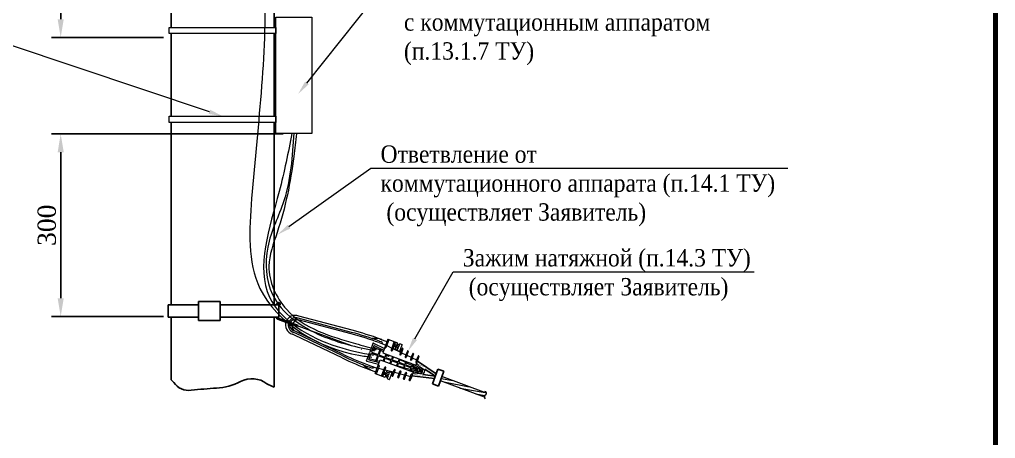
# Model space of a CAD drawing. Header units: millimetres. Extents: x 2174 to 8242, y 1757 to 2055.
# Drawn here: x 6542.1 to 6675.7, y 1891.5 to 1948.9 of the extents above; entities that cross this region are included whole.
import ezdxf
from ezdxf import colors
from ezdxf.entities.mleader import LeaderData, LeaderLine
from ezdxf.math import Vec2, Vec3

# ---------------------------------------------------------------- set-up
doc = ezdxf.new("R2010")
doc.units = ezdxf.units.MM
doc.set_wipeout_variables(frame=1)
doc.linetypes.add('CENTER2', pattern=[28.575, 19.05, -3.175, 3.175, -3.175])
doc.layers.add('обводка', color=5, linetype='Continuous', lineweight=50)
doc.layers.add('Оси', color=3, linetype='CENTER2', lineweight=25)
doc.layers.add('Чертеж', color=7, linetype='Continuous')
doc.styles.get("Standard").update_dxf_attribs({"font": 'Arial.ttf'})
doc.styles.add('стиль1', font='Times New Roman.ttf', dxfattribs={"width": 0.9, "height": 2})
doc.dimstyles.new('ISO-25', dxfattribs={"dimtxt": 2.5, "dimasz": 2.5, "dimexe": 1.25, "dimexo": 0.625, "dimtad": 1, "dimtxsty": 'Standard', "dimcen": 2.5, "dimadec": 0, "dimazin": 0, "dimtfac": 1, "dimtmove": 0, "dimatfit": 3, "dimfxl": 1, "dimarcsym": 0})

# ---------------------------------------------------------------- blocks, each defined once
blk = doc.blocks.new('*D27')
at = {"color": 0, "lineweight": -2, "transparency": 16777216}
for p, q in [((6578.19, 1971.43), (6546.49, 1971.43)), ((6547.74, 1968.93), (6547.74, 1948.92)), ((6561.82, 1946.42), (6546.49, 1946.42))]:
    blk.add_line(p, q, dxfattribs=at)
at = {"color": 0, "transparency": 16777216}
for points in [[(6547.33, 1968.93), (6548.16, 1968.93), (6547.74, 1971.43)], [(6547.33, 1948.92), (6548.16, 1948.92), (6547.74, 1946.42)]]:
    blk.add_solid(points, dxfattribs=at)
at = {"layer": 'Defpoints', "color": 0, "transparency": 16777216}
for p in [(6578.82, 1971.43), (6547.74, 1946.42), (6562.44, 1946.42)]:
    blk.add_point(p, dxfattribs=at)
at = {"color": 0, "transparency": 16777216, "insert": (6545.85, 1958.93), "char_height": 2.5, "attachment_point": 5, "rotation": 90}
blk.add_mtext('{\\fTimes New Roman|b0|i0|c204|p18;300}', dxfattribs=at)
blk = doc.blocks.new('*D28')
at = {"color": 0, "lineweight": -2, "transparency": 16777216}
for p, q in [((6578.19, 1933.23), (6546.49, 1933.23)), ((6547.74, 1930.73), (6547.74, 1910.73)), ((6561.82, 1908.23), (6546.49, 1908.23))]:
    blk.add_line(p, q, dxfattribs=at)
at = {"color": 0, "transparency": 16777216}
for points in [[(6547.33, 1930.73), (6548.16, 1930.73), (6547.74, 1933.23)], [(6547.33, 1910.73), (6548.16, 1910.73), (6547.74, 1908.23)]]:
    blk.add_solid(points, dxfattribs=at)
at = {"layer": 'Defpoints', "color": 0, "transparency": 16777216}
for p in [(6578.82, 1933.23), (6547.74, 1908.23), (6562.44, 1908.23)]:
    blk.add_point(p, dxfattribs=at)
at = {"color": 0, "transparency": 16777216, "insert": (6545.85, 1920.73), "char_height": 2.5, "attachment_point": 5, "rotation": 90}
blk.add_mtext('{\\fTimes New Roman|b0|i0|c204|p18;300}', dxfattribs=at)

msp = doc.modelspace()

# ---------------------------------------------------------------- linework, layer by layer
at = {"color": 0, "linetype": 'Continuous'}
for p, q in [((6577.004, 2015.004), (6576.99, 1947.812)), ((6562.882, 1976.555), (6562.882, 1947.812)), ((6562.882, 1946.957), (6562.882, 1935.654)), ((6576.99, 1946.957), (6576.99, 1935.654)), ((6562.882, 1934.799), (6562.882, 1909.85)), ((6576.99, 1934.799), (6576.99, 1909.85)), ((6562.442, 1909.85), (6566.631, 1909.85)), ((6566.631, 1910.278), (6569.585, 1910.278)), ((6569.585, 1909.85), (6577.603, 1909.85)), ((6562.442, 1908.137), (6566.631, 1908.137)), ((6562.882, 1908.137), (6562.882, 1899.552)), ((6566.631, 1907.708), (6569.585, 1907.708)), ((6569.585, 1908.137), (6577.603, 1908.137)), ((6576.99, 1908.137), (6576.99, 1898.554))]:
    msp.add_line(p, q, dxfattribs=at)
at = {"color": 0}
for p, q in [((6562.442, 1908.137), (6562.442, 1909.85)), ((6566.631, 1910.278), (6566.631, 1907.708)), ((6569.585, 1910.278), (6569.585, 1907.708)), ((6577.004, 1909.888), (6577.004, 1909.85)), ((6577.291, 1909.888), (6577.291, 1909.85)), ((6577.462, 1909.888), (6577.462, 1909.85)), ((6577.548, 1909.974), (6577.548, 1909.974)), ((6577.603, 1909.85), (6577.603, 1908.137)), ((6577.633, 1909.888), (6577.633, 1909.85)), ((6577.633, 1909.85), (6577.805, 1909.85)), ((6577.805, 1909.888), (6577.805, 1909.85)), ((6577.291, 1908.137), (6577.291, 1908.098)), ((6577.291, 1908.137), (6577.291, 1908.098)), ((6577.46, 1907.857), (6580.189, 1906.863)), ((6577.462, 1908.137), (6577.462, 1908.098)), ((6577.462, 1908.137), (6577.462, 1908.098)), ((6577.518, 1908.018), (6580.247, 1907.024)), ((6580.247, 1907.024), (6580.189, 1906.863)), ((6599.045, 1900.063), (6596.446, 1901.759)), ((6599.163, 1900.386), (6596.582, 1902.13)), ((6599.056, 1900.091), (6595.976, 1900.478)), ((6598.666, 1899.022), (6599.404, 1901.048)), ((6600.21, 1900.754), (6599.404, 1901.048)), ((6599.473, 1898.729), (6600.21, 1900.754)), ((6598.936, 1899.768), (6595.84, 1900.106)), ((6599.473, 1898.729), (6598.666, 1899.022))]:
    msp.add_line(p, q, dxfattribs=at)
at = {"lineweight": 0}
for points in [[(6577.192, 1949.226), (6582.119, 1949.226), (6582.119, 1933.294), (6577.192, 1933.294)], [(6562.606, 1947.812), (6577.199, 1947.812), (6577.199, 1946.957), (6562.606, 1946.957)], [(6562.606, 1935.654), (6577.199, 1935.654), (6577.199, 1934.799), (6562.606, 1934.799)]]:
    msp.add_lwpolyline(points, close=True, dxfattribs=at)
at = {"color": 0, "linetype": 'Continuous', "lineweight": 20}
for points in [[(6593.155, 1900.256), (6593.098, 1900.709)], [(6605.766, 1897.193), (6599.734, 1899.447)], [(6599.847, 1899.759), (6601.447, 1899.477), (6601.447, 1899.477)], [(6606.058, 1897.759), (6599.944, 1900.024)], [(6600.184, 1899.284), (6603.66, 1898.634), (6603.66, 1898.634)], [(6602.397, 1898.441), (6605.858, 1897.837), (6605.858, 1897.837)], [(6604.594, 1897.644), (6605.829, 1897.424)]]:
    msp.add_lwpolyline(points, dxfattribs=at)
at = {"color": 0, "linetype": 'Continuous'}
msp.add_lwpolyline([(6562.877, 1899.557, -0.0674862), (6563.227, 1899.189, 0.2718655), (6565.63, 1898.138, -0.0158369), (6569.076, 1898.437, 0.1065934), (6572.385, 1899.343, -0.2890027), (6575.984, 1899.044, 0.0444), (6576.984, 1898.557, 0.0444)], format="xyb", dxfattribs=at)
at = {"color": 0}
for centre, radius, start, end in [((6577.548, 1909.888), 0.257, 0, 180), ((6577.548, 1909.888), 0.0857, 0, 180), ((6577.548, 1908.098), 0.257, 180, 250), ((6577.548, 1908.098), 0.257, 180, 250), ((6577.548, 1908.098), 0.0857, 180, 250), ((6577.548, 1908.098), 0.0857, 180, 250)]:
    msp.add_arc(centre, radius, start, end, dxfattribs=at)
at = {"lineweight": 0}
for points in [[(6583.692, 2022.042), (6574.62, 2010.525), (6571.205, 1991.295), (6575.597, 1954.748), (6573.886, 1924.37), (6575.025, 1912.092), (6588.578, 1902.929), (6590.355, 1902.675)], [(6579.413, 1933.294), (6577.647, 1925.334), (6576.339, 1910.881), (6585.582, 1904.124), (6590.585, 1902.952)], [(6579.66, 1933.313), (6578.292, 1924.065), (6576.087, 1917.71), (6576.753, 1911.252), (6583.472, 1905.615), (6590.708, 1903.56)], [(6580.013, 1933.265), (6579.659, 1930.147), (6577.375, 1919.723), (6576.249, 1915.127), (6578.663, 1909.231), (6588.119, 1904.538), (6590.949, 1903.734)]]:
    msp.add_spline(points, degree=3, dxfattribs=at)
at = {"color": 0, "linetype": 'Continuous', "lineweight": 20}
for points in [[(6605.922, 1897.517), (6606.015, 1897.578), (6606.062, 1897.685), (6606.047, 1897.793), (6606.047, 1897.793), (6606.017, 1897.901), (6605.925, 1897.994), (6605.817, 1897.994)], [(6605.938, 1897.516), (6605.845, 1897.471), (6605.783, 1897.379), (6605.767, 1897.271), (6605.767, 1897.271), (6605.751, 1897.163), (6605.797, 1897.055), (6605.873, 1896.993)]]:
    msp.add_open_spline(points, degree=3, knots=[0, 0, 0, 0, 0.125, 0.125, 0.125, 0.125001, 1, 1, 1, 1], dxfattribs=at)
at = {"layer": 'обводка', "color": 0, "lineweight": 15, "ltscale": 0.5}
for p, q in [((6587.519, 1905.867), (6580.236, 1907.788)), ((6587.573, 1906.072), (6580.281, 1907.996)), ((6587.648, 1906.359), (6580.349, 1908.288)), ((6579.84, 1905.645), (6579.562, 1905.777)), ((6579.887, 1905.951), (6579.629, 1906.074)), ((6579.922, 1906.169), (6579.721, 1906.266)), ((6586.261, 1902.576), (6579.84, 1905.645)), ((6586.389, 1902.844), (6579.887, 1905.951)), ((6586.48, 1903.035), (6579.922, 1906.169)), ((6590.493, 1904.566), (6590.056, 1903.375)), ((6590.551, 1904.589), (6592.067, 1903.862)), ((6591.331, 1904.67), (6592.241, 1904.336)), ((6591.404, 1904.869), (6591.597, 1904.798)), ((6591.506, 1905.148), (6592.416, 1904.814)), ((6592.533, 1905.133), (6591.846, 1903.261)), ((6592.686, 1905.059), (6592.284, 1903.961)), ((6592.533, 1905.133), (6593.847, 1904.651)), ((6592.533, 1905.133), (6592.686, 1905.059)), ((6593.378, 1904.727), (6592.975, 1903.629)), ((6593.531, 1904.653), (6593.129, 1903.555)), ((6593.378, 1904.727), (6593.531, 1904.653)), ((6593.378, 1904.235), (6593.437, 1904.394)), ((6593.451, 1904.434), (6593.38, 1904.241)), ((6593.764, 1904.301), (6593.699, 1904.124)), ((6594.213, 1904.503), (6593.764, 1904.301)), ((6593.769, 1904.318), (6593.787, 1904.311)), ((6593.772, 1904.324), (6593.872, 1904.596)), ((6594.091, 1904.207), (6594.191, 1904.479)), ((6594.192, 1903.497), (6594.509, 1904.363)), ((6594.192, 1903.497), (6594.509, 1904.363)), ((6594.245, 1904.505), (6594.484, 1904.417)), ((6589.62, 1902.185), (6590.056, 1903.375)), ((6589.914, 1902.371), (6590.234, 1903.242)), ((6589.94, 1903.057), (6590.139, 1902.984)), ((6590.173, 1903.694), (6590.372, 1903.621)), ((6590.234, 1903.242), (6591.149, 1902.907)), ((6590.597, 1904.234), (6590.277, 1903.362)), ((6590.277, 1903.362), (6591.193, 1903.026)), ((6590.547, 1904.097), (6591.431, 1903.673)), ((6590.655, 1904.257), (6591.497, 1903.853)), ((6591.497, 1903.853), (6591.193, 1903.026)), ((6591.288, 1903.285), (6591.408, 1903.241)), ((6591.612, 1903.798), (6591.313, 1902.982)), ((6591.313, 1902.982), (6592.109, 1902.69)), ((6591.546, 1903.618), (6591.913, 1903.442)), ((6591.612, 1903.798), (6591.979, 1903.622)), ((6591.846, 1903.261), (6596.386, 1901.596)), ((6592.262, 1903.108), (6592.109, 1902.69)), ((6592.204, 1902.949), (6592.324, 1902.905)), ((6592.382, 1903.064), (6592.229, 1902.646)), ((6592.394, 1904.262), (6593.086, 1903.93)), ((6593.239, 1903.857), (6594.276, 1903.358)), ((6593.403, 1904.181), (6593.445, 1904.165)), ((6593.522, 1903.867), (6593.842, 1903.749)), ((6593.671, 1904.048), (6593.68, 1904.072)), ((6593.825, 1903.622), (6594.134, 1903.474)), ((6593.989, 1903.931), (6593.998, 1903.955)), ((6594.276, 1903.358), (6594.166, 1903.057)), ((6594.484, 1903.867), (6594.276, 1903.358)), ((6594.43, 1903.285), (6594.32, 1902.983)), ((6594.605, 1903.82), (6594.43, 1903.285)), ((6594.43, 1903.285), (6595.004, 1903.009)), ((6594.54, 1903.89), (6594.582, 1903.872)), ((6595.004, 1903.009), (6594.893, 1902.708)), ((6595.211, 1903.518), (6595.004, 1903.009)), ((6595.332, 1903.471), (6595.157, 1902.936)), ((6595.267, 1903.541), (6595.309, 1903.523)), ((6595.938, 1903.169), (6595.731, 1902.66)), ((6596.06, 1903.122), (6595.884, 1902.586)), ((6595.994, 1903.192), (6596.036, 1903.174)), ((6589.649, 1902.129), (6591.275, 1901.704)), ((6589.943, 1902.315), (6590.846, 1902.079)), ((6589.964, 1902.507), (6590.912, 1902.259)), ((6590.809, 1900.434), (6591.496, 1902.305)), ((6590.846, 1902.079), (6591.149, 1902.907)), ((6590.97, 1902.047), (6591.269, 1902.863)), ((6590.97, 1902.047), (6591.364, 1901.944)), ((6591.036, 1902.227), (6591.429, 1902.124)), ((6591.055, 1902.648), (6591.174, 1902.604)), ((6591.269, 1902.863), (6592.065, 1902.571)), ((6591.496, 1902.305), (6596.035, 1900.64)), ((6591.912, 1902.153), (6592.065, 1902.571)), ((6591.97, 1902.312), (6592.09, 1902.268)), ((6592.031, 1902.109), (6592.185, 1902.527)), ((6592.185, 1902.527), (6592.981, 1902.235)), ((6592.229, 1902.646), (6593.025, 1902.354)), ((6592.828, 1901.817), (6592.981, 1902.235)), ((6592.886, 1901.976), (6593.006, 1901.932)), ((6592.947, 1901.773), (6593.101, 1902.191)), ((6593.178, 1902.772), (6593.025, 1902.354)), ((6593.101, 1902.191), (6593.897, 1901.899)), ((6593.12, 1902.613), (6593.239, 1902.569)), ((6593.298, 1902.729), (6593.145, 1902.31)), ((6593.145, 1902.31), (6593.941, 1902.018)), ((6593.371, 1901.617), (6593.757, 1901.517)), ((6593.722, 1902.573), (6594.081, 1902.401)), ((6593.744, 1901.481), (6593.897, 1901.899)), ((6593.802, 1901.64), (6593.922, 1901.596)), ((6593.863, 1901.437), (6594.017, 1901.855)), ((6594.094, 1902.437), (6593.941, 1902.018)), ((6594.017, 1901.855), (6594.813, 1901.563)), ((6594.036, 1902.277), (6594.155, 1902.233)), ((6594.214, 1902.393), (6594.06, 1901.975)), ((6594.06, 1901.975), (6594.857, 1901.683)), ((6594.196, 1902.345), (6594.965, 1901.976)), ((6595.01, 1902.101), (6594.857, 1901.683)), ((6594.952, 1901.941), (6595.071, 1901.898)), ((6595.13, 1902.057), (6594.976, 1901.639)), ((6594.976, 1901.639), (6595.773, 1901.347)), ((6595.157, 1902.936), (6595.047, 1902.634)), ((6595.08, 1901.921), (6595.848, 1901.552)), ((6595.157, 1902.936), (6595.731, 1902.66)), ((6595.585, 1901.89), (6595.914, 1901.732)), ((6595.731, 1902.66), (6595.62, 1902.359)), ((6595.914, 1901.732), (6595.773, 1901.347)), ((6595.884, 1902.586), (6595.774, 1902.285)), ((6595.884, 1902.586), (6596.466, 1902.307)), ((6596.029, 1901.677), (6595.892, 1901.303)), ((6596.029, 1901.677), (6596.798, 1901.308)), ((6596.466, 1902.307), (6596.355, 1902.006)), ((6596.62, 1902.233), (6596.386, 1901.596)), ((6596.446, 1901.759), (6597.423, 1901.289)), ((6596.674, 1902.816), (6596.466, 1902.307)), ((6596.795, 1902.769), (6596.62, 1902.233)), ((6596.729, 1902.839), (6596.771, 1902.821)), ((6589.987, 1901.006), (6590.897, 1900.672)), ((6590.089, 1901.285), (6590.283, 1901.214)), ((6590.162, 1901.484), (6591.072, 1901.15)), ((6590.809, 1900.434), (6592.124, 1899.952)), ((6590.809, 1900.434), (6590.974, 1900.391)), ((6590.974, 1900.391), (6591.377, 1901.488)), ((6591.266, 1901.187), (6592.009, 1900.993)), ((6591.717, 1900.197), (6592.119, 1901.295)), ((6591.881, 1900.154), (6592.284, 1901.252)), ((6591.962, 1900.373), (6592.032, 1900.565)), ((6592.035, 1900.572), (6591.976, 1900.412)), ((6592.089, 1900.597), (6592.131, 1900.581)), ((6592.174, 1900.95), (6593.287, 1900.66)), ((6592.257, 1900.193), (6592.322, 1900.369)), ((6592.379, 1900.525), (6592.37, 1900.501)), ((6592.373, 1900.673), (6592.673, 1900.563)), ((6592.668, 1900.329), (6592.659, 1900.304)), ((6592.743, 1900.671), (6593.074, 1900.584)), ((6593.103, 1900.529), (6592.786, 1899.663)), ((6593.103, 1900.529), (6592.786, 1899.663)), ((6593.117, 1900.138), (6593.287, 1900.66)), ((6593.239, 1900.095), (6593.452, 1900.617)), ((6593.287, 1900.66), (6593.397, 1900.961)), ((6593.452, 1900.617), (6593.562, 1900.918)), ((6593.452, 1900.617), (6594.067, 1900.456)), ((6593.881, 1901.485), (6594.705, 1901.269)), ((6593.897, 1899.934), (6594.067, 1900.456)), ((6594.02, 1899.891), (6594.232, 1900.413)), ((6594.067, 1900.456), (6594.178, 1900.757)), ((6594.232, 1900.413), (6594.343, 1900.714)), ((6594.232, 1900.413), (6594.848, 1900.252)), ((6594.66, 1901.145), (6594.813, 1901.563)), ((6594.718, 1901.304), (6594.838, 1901.26)), ((6594.779, 1901.101), (6594.932, 1901.519)), ((6594.829, 1901.237), (6595.654, 1901.022)), ((6594.848, 1900.252), (6594.958, 1900.554)), ((6594.932, 1901.519), (6595.729, 1901.227)), ((6595.013, 1900.209), (6595.123, 1900.511)), ((6595.235, 1900.934), (6595.588, 1900.842)), ((6595.588, 1900.842), (6595.729, 1901.227)), ((6595.634, 1900.968), (6595.753, 1900.925)), ((6595.637, 1900.046), (6595.747, 1900.348)), ((6595.711, 1900.81), (6595.848, 1901.183)), ((6595.711, 1900.81), (6596.536, 1900.594)), ((6595.777, 1900.99), (6596.602, 1900.774)), ((6595.802, 1900.003), (6596.035, 1900.64)), ((6595.848, 1901.183), (6596.645, 1900.891)), ((6595.868, 1901.606), (6595.987, 1901.562)), ((6595.892, 1901.303), (6596.689, 1901.011)), ((6595.963, 1901.497), (6596.732, 1901.128)), ((6595.976, 1900.478), (6597.025, 1900.204)), ((6596.536, 1900.594), (6596.645, 1900.891)), ((6596.55, 1900.632), (6596.669, 1900.589)), ((6596.66, 1900.562), (6596.764, 1900.848)), ((6596.66, 1900.562), (6597.008, 1900.471)), ((6596.66, 1900.562), (6597.008, 1900.471)), ((6596.798, 1901.308), (6596.689, 1901.011)), ((6596.726, 1900.742), (6597.246, 1900.606)), ((6596.764, 1900.848), (6597.279, 1900.659)), ((6596.784, 1901.27), (6596.903, 1901.226)), ((6596.913, 1901.252), (6596.808, 1900.967)), ((6596.808, 1900.967), (6597.323, 1900.778)), ((6596.847, 1901.072), (6597.331, 1900.84)), ((6596.913, 1901.252), (6597.237, 1901.097)), ((6596.944, 1900.488), (6597.343, 1900.346)), ((6597.178, 1901.125), (6597.573, 1900.976)), ((6591.717, 1900.197), (6591.881, 1900.154)), ((6592.278, 1900.25), (6592.178, 1899.977)), ((6592.251, 1900.175), (6592.268, 1900.169)), ((6592.469, 1899.748), (6592.257, 1900.193)), ((6592.567, 1900.053), (6592.467, 1899.78)), ((6592.492, 1899.726), (6592.731, 1899.638)), ((6593.144, 1900.084), (6593.187, 1900.07)), ((6593.925, 1899.88), (6593.968, 1899.867)), ((6594.678, 1899.73), (6594.848, 1900.252)), ((6594.705, 1899.676), (6594.748, 1899.663)), ((6594.8, 1899.687), (6595.013, 1900.209)), ((6595.013, 1900.209), (6595.637, 1900.046)), ((6595.467, 1899.524), (6595.637, 1900.046)), ((6595.494, 1899.471), (6595.537, 1899.457)), ((6595.589, 1899.482), (6595.802, 1900.003))]:
    msp.add_line(p, q, dxfattribs=at)
msp.add_circle((6590.739, 1903.757), 0.127, dxfattribs=at)
for centre, radius, start, end in [((6579.829, 1907.08), 1.315, 66.72865, 159.86115), ((6579.829, 1907.08), 1.315, 159.86115, 252.99365), ((6579.917, 1907.056), 1.023, 160.29551, 253.68585), ((6579.911, 1907.042), 1.023, 68.81343, 159.42678), ((6579.95, 1907.106), 0.871, 164.16306, 254.71914), ((6579.905, 1906.983), 0.871, 67.67975, 155.55923), ((6580.345, 1906.936), 0.916, 162.50261, 227.07771), ((6580.371, 1906.813), 0.985, 97.90498, 156.11241), ((6579.197, 1905.012), 0.848, 64.45486, 72.99365), ((6576.732, 1864.846), 42.415, 69.86823, 75.26743), ((6576.732, 1864.846), 42.627, 69.86823, 75.26743), ((6576.732, 1864.846), 42.924, 69.86823, 75.26743), ((6590.664, 1901.839), 3.4, 72.27485, 94.6675), ((6590.533, 1904.551), 0.0424, 64.34967, 159.86115), ((6591.48, 1904.454), 0.364, 4.51988, 71.16712), ((6593.474, 1904.373), 0.0424, 87.72536, 159.86115), ((6593.469, 1904.236), 0.18, 41.80694, 87.72536), ((6593.738, 1904.476), 0.18, 221.78866, 267.78136), ((6593.732, 1904.338), 0.0424, 267.78136, 339.86115), ((6593.793, 1904.257), 0.0424, 87.72536, 159.86115), ((6593.787, 1904.119), 0.18, 41.80694, 87.72536), ((6593.832, 1904.611), 0.0424, 339.86115, 69.86115), ((6594.23, 1904.465), 0.0424, 69.86115, 159.86115), ((6594.469, 1904.377), 0.0424, 339.86115, 69.86115), ((6604.771, 1941.304), 42.415, 244.45486, 249.85406), ((6590.637, 1904.219), 0.0424, 64.34967, 159.86115), ((6592.232, 1904.051), 0.103, 188.80132, 299.89802), ((6592.606, 1902.937), 0.127, 140.38993, 359.33237), ((6593.077, 1903.645), 0.103, 188.80132, 299.89802), ((6593.42, 1904.227), 0.0424, 159.86115, 231.99694), ((6593.505, 1904.335), 0.18, 231.99694, 277.91536), ((6594.039, 1903.572), 0.596, 129.75758, 162.98161), ((6593.555, 1903.978), 0.18, 51.94093, 97.93363), ((6593.631, 1904.062), 0.0424, 309.75758, 339.86115), ((6593.64, 1904.087), 0.0424, 339.86115, 51.94093), ((6593.739, 1904.11), 0.0424, 159.86115, 231.99694), ((6593.824, 1904.219), 0.18, 231.99694, 277.91536), ((6593.844, 1903.66), 0.0424, 155.47588, 244.34967), ((6594.358, 1903.455), 0.596, 129.75758, 158.06095), ((6593.874, 1903.861), 0.18, 51.94093, 97.93363), ((6594.056, 1904.359), 0.18, 221.78866, 267.78136), ((6593.95, 1903.945), 0.0424, 309.75758, 339.86115), ((6593.959, 1903.97), 0.0424, 339.86115, 51.94093), ((6594.051, 1904.221), 0.0424, 267.78136, 339.86115), ((6594.152, 1903.512), 0.0424, 244.34967, 339.86115), ((6594.268, 1903.073), 0.103, 188.80132, 299.89802), ((6594.523, 1903.851), 0.0424, 67.10541, 157.78013), ((6594.565, 1903.833), 0.0424, 341.87877, 67.10541), ((6595.251, 1903.502), 0.0424, 67.10541, 157.78013), ((6595.292, 1903.484), 0.0424, 341.87877, 67.10541), ((6595.978, 1903.152), 0.0424, 67.10541, 157.78013), ((6596.019, 1903.135), 0.0424, 341.87877, 67.10541), ((6604.771, 1941.304), 42.924, 244.45486, 249.85406), ((6604.771, 1941.304), 42.627, 244.45486, 249.85406), ((6589.66, 1902.17), 0.0424, 159.86115, 255.37262), ((6589.954, 1902.356), 0.0424, 159.86115, 255.37262), ((6594.995, 1902.724), 0.103, 188.80132, 299.89802), ((6595.722, 1902.375), 0.103, 188.80132, 299.89802), ((6596.458, 1902.021), 0.103, 188.80132, 299.89802), ((6596.713, 1902.799), 0.0424, 67.10541, 157.78013), ((6596.755, 1902.782), 0.0424, 341.87877, 67.10541), ((6591.28, 1901.453), 0.103, 19.82427, 130.92098), ((6592.018, 1900.404), 0.0424, 159.86115, 231.99694), ((6592.103, 1900.513), 0.18, 231.99694, 277.91536), ((6592.072, 1900.551), 0.0424, 87.72536, 159.86115), ((6592.067, 1900.413), 0.18, 41.80694, 87.72536), ((6592.187, 1901.217), 0.103, 19.82427, 130.92098), ((6592.153, 1900.156), 0.18, 51.94093, 97.93363), ((6592.336, 1900.653), 0.18, 221.78866, 267.78136), ((6592.238, 1900.264), 0.0424, 339.86115, 51.94093), ((6592.362, 1900.354), 0.0424, 87.72536, 159.86115), ((6592.33, 1900.516), 0.0424, 267.78136, 339.86115), ((6592.356, 1900.216), 0.18, 41.80694, 87.72536), ((6592.968, 1900.65), 0.596, 156.74069, 189.96472), ((6592.339, 1900.54), 0.0424, 339.86115, 9.96472), ((6592.625, 1900.457), 0.18, 221.78866, 267.78136), ((6592.62, 1900.319), 0.0424, 267.78136, 339.86115), ((6593.257, 1900.454), 0.596, 161.66134, 189.96472), ((6592.629, 1900.343), 0.0424, 339.86115, 9.96472), ((6592.732, 1900.63), 0.0424, 75.37262, 164.24641), ((6593.063, 1900.543), 0.0424, 339.86115, 75.37262), ((6593.465, 1900.883), 0.103, 19.82427, 130.92098), ((6594.246, 1900.679), 0.103, 19.82427, 130.92098), ((6595.026, 1900.476), 0.103, 19.82427, 130.92098), ((6595.815, 1900.27), 0.103, 19.82427, 130.92098), ((6597.029, 1900.553), 0.0848, 255.37262, 289.41932), ((6597.029, 1900.553), 0.0848, 255.37262, 289.41932), ((6596.92, 1900.864), 0.669, 279.08969, 339.3879), ((6596.92, 1900.864), 0.414, 289.41932, 330.25531), ((6597.2, 1901.02), 0.0848, 30.30298, 64.34967), ((6596.916, 1900.854), 0.414, 349.46698, 30.30298), ((6596.916, 1900.854), 0.669, 340.33439, 40.63261), ((6592.138, 1899.991), 0.0424, 249.86115, 339.86115), ((6592.308, 1900.207), 0.0424, 159.86115, 231.99694), ((6592.393, 1900.316), 0.18, 231.99694, 277.91536), ((6592.442, 1899.959), 0.18, 51.94093, 97.93363), ((6592.507, 1899.766), 0.0424, 159.86115, 249.86115), ((6592.527, 1900.067), 0.0424, 339.86115, 51.94093), ((6592.746, 1899.678), 0.0424, 249.86115, 339.86115), ((6593.157, 1900.124), 0.0424, 161.94216, 252.61689), ((6593.2, 1900.111), 0.0424, 252.61689, 337.84353), ((6593.937, 1899.921), 0.0424, 161.94216, 252.61689), ((6593.98, 1899.907), 0.0424, 252.61689, 337.84353), ((6594.718, 1899.717), 0.0424, 161.94216, 252.61689), ((6594.761, 1899.703), 0.0424, 252.61689, 337.84353), ((6595.507, 1899.511), 0.0424, 161.94216, 252.61689), ((6595.55, 1899.498), 0.0424, 252.61689, 337.84353)]:
    msp.add_arc(centre, radius, start, end, dxfattribs=at)
for points in [[(6590.18, 1900.935), (6589.578, 1901.27), (6589.082, 1901.669)], [(6590.282, 1901.214), (6590.475, 1901.194), (6590.615, 1901.249), (6590.674, 1901.296)]]:
    msp.add_spline(points, degree=3, dxfattribs=at)
at = {"layer": 'Оси', "color": 0, "lineweight": 15, "ltscale": 0.5}
msp.add_line((6578.463, 1907.581), (6588.946, 1903.737), dxfattribs=at)
at = {"layer": 'Чертеж', "linetype": 'Continuous', "lineweight": 70}
msp.add_lwpolyline([(6490.738, 1763.4), (6675.738, 1763.4), (6675.738, 2050.4), (6490.738, 2050.4)], close=True, dxfattribs=at)

# ---------------------------------------------------------------- dimensions: what is measured, and where the dimension line sits
at = {"color": 0}
for base, p1, p2, picture, middle in [((6547.742, 1946.425), (6578.817, 1971.431), (6562.442, 1946.425), '*D27', (6545.845, 1958.928)), ((6547.742, 1908.228), (6578.817, 1933.235), (6562.442, 1908.228), '*D28', (6545.845, 1920.731))]:
    dim = msp.add_linear_dim(base=base, p1=p1, p2=p2, angle=90, text='{\\fTimes New Roman|b0|i0|c204|p18;300}', dimstyle='ISO-25', override={"dimtmove": 1}, dxfattribs=at)
    dim.commit()
    dim.dimension.update_dxf_attribs({"geometry": picture, "text_midpoint": middle})

# ---------------------------------------------------------------- leaders
at = {"color": 0, "linetype": 'ByBlock', "lineweight": -2}
ml = msp.add_multileader_mtext('Standard', dxfattribs=at)
ml.set_content('\\A1;4\\PРаспределительная коробка \\Pс коммутационным аппаратом (п.13.1.7 ТУ)\\P ', style='стиль1')
ml.set_leader_properties(linetype='ByLayer', lineweight=18)
ml.build(insert=Vec2(0, 0))
ml.multileader.update_dxf_attribs({"text_left_attachment_type": 6, "text_right_attachment_type": 6, "dogleg_length": 0.386, "arrow_head_size": 1.9})
ctx = ml.context
ctx.base_point, ctx.char_height, ctx.arrow_head_size, ctx.landing_gap_size, ctx.plane_origin, ctx.plane_x_axis, ctx.plane_y_axis = Vec3(6593.793, 1955.279), 2.375, 1.9, 0.95, Vec3(6997.221, 1965.558), Vec3(1, 0, 0), Vec3(0, 1, 0)
ctx.left_attachment, ctx.right_attachment = 6, 6
notes = []
notes.append((ctx, [(0, (1, 1, 0), (6593.426, 1955.279), (1, 0, 0), 0.367, [(0, [(6580.261, 1938.706)], 0, [])])]))
ctx.mtext.insert, ctx.mtext.text_direction, ctx.mtext.width, ctx.mtext.flow_direction = Vec3(6594.743, 1957.654), Vec3(1, 0, 0), 51.59939, 5
ml = msp.add_multileader_mtext('Standard', dxfattribs=at)
ml.set_content('\\A1;6\\PКрепление', style='стиль1')
ml.set_leader_properties(linetype='ByLayer', lineweight=18)
ml.build(insert=Vec2(0, 0))
ml.multileader.update_dxf_attribs({"text_left_attachment_type": 6, "text_right_attachment_type": 6, "dogleg_length": 0.386, "arrow_head_size": 1.9})
ctx = ml.context
ctx.base_point, ctx.char_height, ctx.arrow_head_size, ctx.landing_gap_size, ctx.plane_origin, ctx.plane_x_axis, ctx.plane_y_axis = Vec3(6524.09, 1945.445), 2.375, 1.9, 0.95, Vec3(6911.825, 1953.722), Vec3(1, 0, 0), Vec3(0, 1, 0)
ctx.left_attachment, ctx.right_attachment, ctx.text_align_type = 6, 6, 2
notes.append((ctx, [(1, (1, 1, 0), (6540.739, 1945.445), (-1, 0, 0), 0.367, [(0, [(6569.902, 1935.654)], 0, [])])]))
ctx.mtext.insert, ctx.mtext.text_direction, ctx.mtext.width, ctx.mtext.alignment, ctx.mtext.flow_direction = Vec3(6539.422, 1948.57), Vec3(1, 0, 0), 51.59939, 3, 5
for ctx, leaders in notes:
    for number, flags, end, landing, length, lines in leaders:
        leader = LeaderData()
        leader.index, (leader.has_last_leader_line, leader.has_dogleg_vector, leader.attachment_direction) = number, flags
        leader.last_leader_point, leader.dogleg_vector, leader.dogleg_length = Vec3(end), Vec3(landing), length
        for number, points, colour, breaks in lines:
            line = LeaderLine()
            line.index, line.vertices, line.color, line.breaks = number, Vec3.list(points), colors.encode_raw_color(colour), breaks
            leader.lines.append(line)
        ctx.leaders.append(leader)

# ---------------------------------------------------------------- next in the draw order: wipeouts: each hides what was drawn before it
at = {"color": 7, "true_color": 0xffffff}
msp.add_wipeout([(6595.976, 1900.478), (6596.136, 1900.445), (6596.953, 1900.34), (6597.364, 1900.297), (6597.108, 1900.098)], dxfattribs=at)

# ---------------------------------------------------------------- next in the draw order: wipeouts: each hides what was drawn before it
msp.add_wipeout([(6596.446, 1901.759), (6596.589, 1901.68), (6597.28, 1901.232), (6597.622, 1900.999), (6597.555, 1901.316)], dxfattribs=at)

# ---------------------------------------------------------------- next in the draw order: leaders
at = {"color": 0, "linetype": 'ByBlock', "lineweight": -2}
ml = msp.add_multileader_mtext('Standard', dxfattribs=at)
ml.set_content('{\\C256;Ответвление от \\P\\A1;коммутационного аппарата (п.14.1 ТУ)\\P (осуществляет Заявитель)}', style='стиль1')
ml.set_leader_properties(linetype='ByLayer', lineweight=18)
ml.build(insert=Vec2(0, 0))
ml.multileader.update_dxf_attribs({"text_left_attachment_type": 6, "text_right_attachment_type": 6, "dogleg_length": 5, "arrow_head_size": 1.9})
ctx = ml.context
ctx.base_point, ctx.char_height, ctx.arrow_head_size, ctx.landing_gap_size, ctx.plane_origin = Vec3(6590.584, 1928.522), 2.375, 1.9, 0.95, Vec3(6355.184, 1916.55)
ctx.left_attachment, ctx.right_attachment = 6, 6
notes = []
notes.append((ctx, [(1, (1, 1, 0), (6590.217, 1928.522), (1, 0), 0.367, [(0, [(6577.449, 1919.444)], 0, [])])]))
ctx.mtext.insert, ctx.mtext.flow_direction = Vec3(6591.534, 1931.654), 5
ml = msp.add_multileader_mtext('Standard', dxfattribs=at)
ml.set_content('{\\C256;Зажим натяжной\\A1; (п.14.3 ТУ)\\P (осуществляет Заявитель)}', style='стиль1')
ml.set_leader_properties(linetype='ByLayer', lineweight=18)
ml.build(insert=Vec2(0, 0))
ml.multileader.update_dxf_attribs({"text_left_attachment_type": 6, "text_right_attachment_type": 6, "dogleg_length": 5, "arrow_head_size": 1.9})
ctx = ml.context
ctx.base_point, ctx.char_height, ctx.arrow_head_size, ctx.landing_gap_size, ctx.plane_origin = Vec3(6601.853, 1914.335), 2.375, 1.9, 0.95, Vec3(6373.044, 1904.429)
ctx.left_attachment, ctx.right_attachment = 6, 6
notes.append((ctx, [(1, (1, 1, 0), (6601.486, 1914.335), (1, 0), 0.367, [(0, [(6595.309, 1903.523)], 0, [])])]))
ctx.mtext.insert, ctx.mtext.flow_direction = Vec3(6602.803, 1917.467), 5
for ctx, leaders in notes:
    for number, flags, end, landing, length, lines in leaders:
        leader = LeaderData()
        leader.index, (leader.has_last_leader_line, leader.has_dogleg_vector, leader.attachment_direction) = number, flags
        leader.last_leader_point, leader.dogleg_vector, leader.dogleg_length = Vec3(end), Vec3(landing), length
        for number, points, colour, breaks in lines:
            line = LeaderLine()
            line.index, line.vertices, line.color, line.breaks = number, Vec3.list(points), colors.encode_raw_color(colour), breaks
            leader.lines.append(line)
        ctx.leaders.append(leader)

doc.saveas('drawing.dxf')
